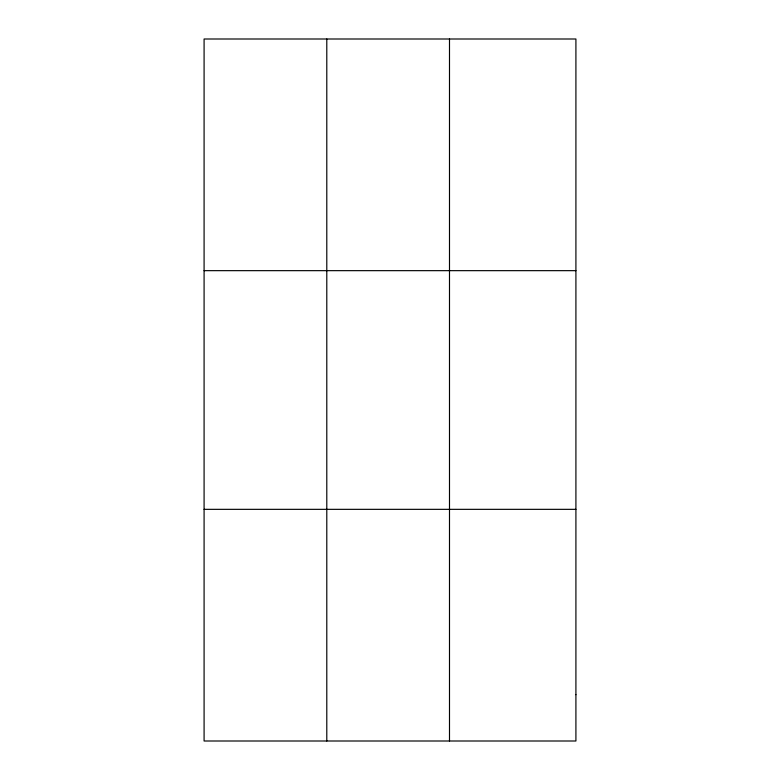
<?xml version="1.0" encoding="UTF-8"?>
<svg xmlns="http://www.w3.org/2000/svg" width="780" height="780" viewBox="0 0 780 780"><rect width="100%" height="100%" fill="white"/><g stroke="black" fill="none" stroke-linecap="round" stroke-linejoin="round"><path stroke-width="1.17" d="M326.791 39L326.791 741M449.494 39L449.494 741M204.087 270.66L575.913 270.66M204.087 509.34L575.913 509.34M575.913 694.668L575.913 741L204.087 741L204.087 39L575.913 39L575.913 694.668"/></g></svg>
